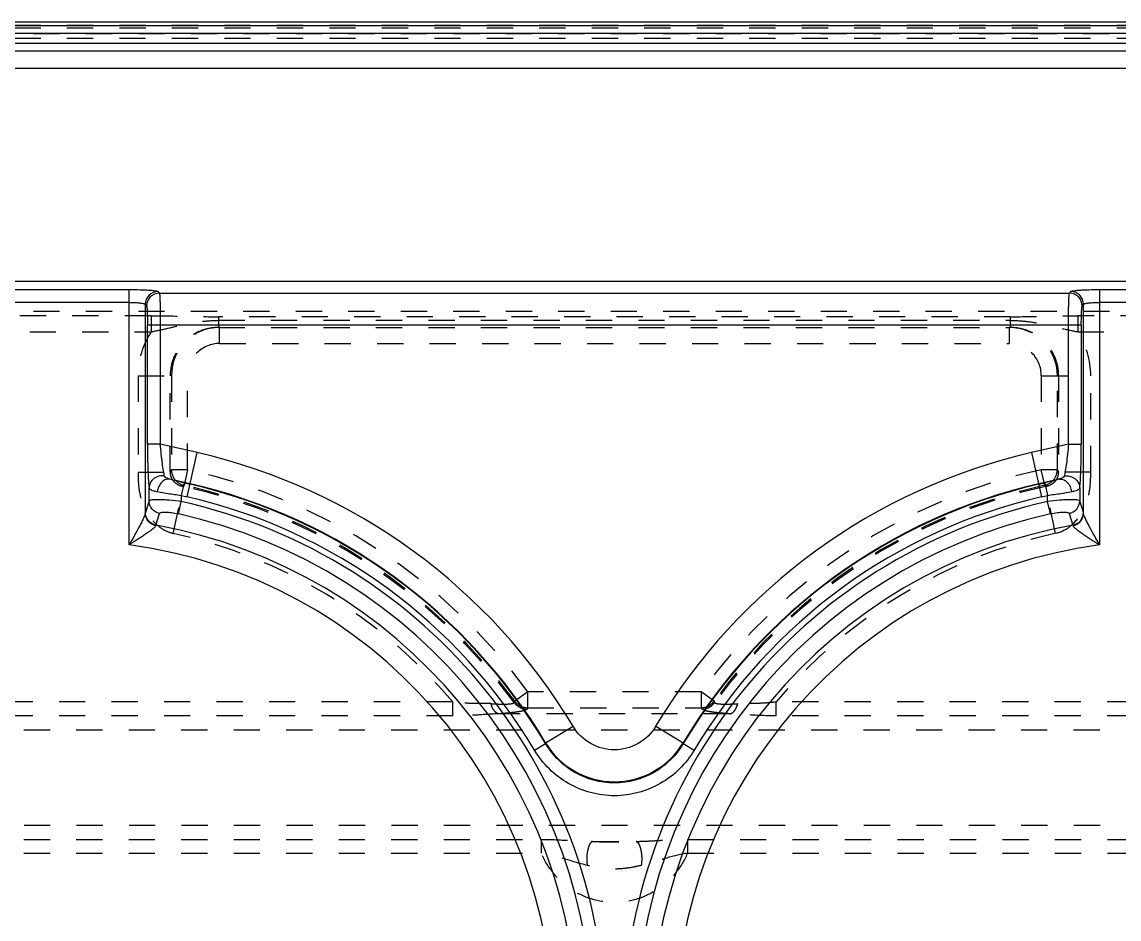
# Model space of a CAD drawing. Header units: millimetres. Extents: x 1727 to 4210, y -6182 to 759.
# Drawn here: x 3177.1 to 3245.3, y -471.5 to -415.7 of the extents above; entities that cross this region are included whole.
import ezdxf

# ---------------------------------------------------------------- set-up
doc = ezdxf.new("R2010")
doc.units = ezdxf.units.MM
doc.header["$LTSCALE"] = 16.335
doc.linetypes.add('HIDDEN', pattern=[0.2, 0.1, -0.1])
doc.layers.get('0').update_dxf_attribs({"linetype": 'CONTINUOUS'})
doc.layers.add('DEFAULT_2', color=8, linetype='HIDDEN')

msp = doc.modelspace()

# ---------------------------------------------------------------- linework, layer by layer
at = {"color": 7, "linetype": 'Continuous'}
for p, q in [((3121.45, -415.714), (3306.418, -415.714)), ((3121.61, -415.925), (3306.257, -415.925)), ((3306.257, -416.424), (3121.61, -416.424)), ((3123.612, -417.038), (3304.256, -417.038)), ((3304.256, -417.536), (3123.612, -417.536)), ((3161.434, -418.58), (3266.434, -418.58)), ((3266.434, -431.849), (3161.434, -431.849)), ((3175.633, -432.357), (3183.735, -432.357)), ((3183.735, -448.243), (3183.735, -432.357)), ((3185.612, -432.584), (3185.532, -432.477)), ((3185.612, -432.584), (3242.255, -432.584)), ((3242.335, -432.477), (3242.255, -432.584)), ((3244.133, -432.357), (3244.133, -448.243)), ((3244.133, -432.357), (3252.235, -432.357)), ((3183.735, -433.156), (3175.633, -433.156)), ((3184.733, -433.275), (3184.733, -446.277)), ((3184.733, -433.275), (3184.814, -433.382)), ((3243.054, -433.382), (3243.134, -433.275)), ((3243.134, -446.277), (3243.134, -433.275)), ((3252.235, -433.156), (3244.133, -433.156)), ((3184.872, -441.965), (3184.872, -434.579)), ((3242.996, -434.579), (3184.872, -434.579)), ((3185.671, -434.579), (3185.671, -441.965)), ((3242.197, -441.965), (3242.197, -434.579)), ((3242.996, -434.579), (3242.996, -441.965)), ((3185.671, -441.965), (3184.872, -441.965)), ((3187.974, -442.496), (3185.671, -441.965)), ((3187.34, -445.244), (3187.974, -442.496)), ((3242.197, -441.965), (3239.894, -442.496)), ((3239.894, -442.496), (3240.527, -445.244)), ((3242.197, -441.965), (3242.996, -441.965)), ((3187.526, -444.44), (3186.256, -444.147)), ((3187.146, -444.381), (3186.967, -445.158)), ((3187.146, -444.381), (3187.52, -444.467)), ((3241.612, -444.147), (3240.342, -444.44)), ((3240.348, -444.467), (3240.721, -444.381)), ((3240.721, -444.381), (3240.901, -445.158)), ((3184.97, -445.504), (3184.97, -444.695)), ((3186.967, -445.158), (3186.967, -445.542)), ((3186.967, -445.158), (3187.34, -445.244)), ((3240.527, -445.244), (3240.901, -445.158)), ((3240.901, -445.542), (3240.901, -445.158)), ((3242.898, -444.695), (3242.898, -445.504)), ((3184.97, -445.504), (3184.744, -446.235)), ((3186.797, -446.312), (3186.967, -445.542)), ((3241.071, -446.312), (3240.901, -445.542)), ((3243.124, -446.235), (3242.898, -445.504)), ((3185.402, -447.011), (3185.626, -446.279)), ((3242.242, -446.279), (3242.466, -447.011)), ((3209.653, -460.548), (3211.365, -459.524)), ((3216.503, -459.524), (3218.215, -460.548)), ((3208.964, -461.005), (3209.65, -460.597)), ((3209.65, -460.597), (3209.653, -460.548)), ((3218.218, -460.597), (3218.215, -460.548)), ((3218.218, -460.597), (3218.903, -461.005))]:
    msp.add_line(p, q, dxfattribs=at)
for centre, radius, start, end in [((3185.535, -433.279), 0.802, 90.216, 179.72244), ((3185.615, -433.386), 0.802, 90.21492, 179.71942), ((3242.252, -433.386), 0.802, 0.28031, 89.7848), ((3242.332, -433.279), 0.802, 0.27766, 89.78485), ((3179.684, -478.464), 36.911, 30.87199, 77.02103), ((3248.184, -478.464), 36.911, 102.97897, 149.12801), ((3179.684, -478.464), 34.888, 30.80549, 77.02103), ((3179.684, -478.464), 34.916, 30.87199, 77.02103), ((3248.184, -478.464), 34.916, 102.97897, 149.12801), ((3248.184, -478.464), 34.888, 102.97897, 149.19451), ((3179.684, -478.464), 33.717, 282.47454, 77.52546), ((3179.684, -478.464), 34.09, 30.80549, 77.02103), ((3248.184, -478.464), 33.717, 102.47454, 257.52546), ((3248.184, -478.464), 34.09, 102.97897, 149.19451), ((3179.684, -478.464), 32.929, 282.47454, 77.52546), ((3248.184, -478.464), 32.929, 102.47454, 257.52546), ((3179.684, -478.464), 31.969, 280.30331, 79.69669), ((3248.184, -478.464), 31.969, 100.30331, 259.69669), ((3179.684, -478.464), 30.491, 277.63481, 82.36519), ((3248.184, -478.464), 30.491, 97.63481, 262.36519), ((3213.934, -457.974), 4.995, 211.01455, 328.98545)]:
    msp.add_arc(centre, radius, start, end, dxfattribs=at)
for points, knots in [([(3183.735, -432.357), (3183.957, -432.357), (3184.281, -432.361), (3184.694, -432.376), (3184.96, -432.39), (3185.181, -432.407), (3185.351, -432.427), (3185.458, -432.445), (3185.511, -432.462), (3185.528, -432.471), (3185.532, -432.477)], [0, 0, 0, 0, 0.36919, 0.537219, 0.685939, 0.810177, 0.905742, 0.969208, 0.988553, 1, 1, 1, 1]), ([(3185.612, -432.584), (3185.616, -432.59), (3185.62, -432.611), (3185.629, -432.674), (3185.637, -432.795), (3185.647, -432.984), (3185.655, -433.231), (3185.662, -433.524), (3185.669, -433.978), (3185.671, -434.334), (3185.671, -434.579)], [0, 0, 0, 0, 0.011338, 0.031183, 0.095911, 0.192354, 0.316948, 0.465503, 0.632937, 1, 1, 1, 1]), ([(3242.197, -434.579), (3242.197, -434.334), (3242.199, -433.978), (3242.206, -433.524), (3242.213, -433.231), (3242.221, -432.984), (3242.231, -432.795), (3242.239, -432.674), (3242.248, -432.611), (3242.252, -432.59), (3242.255, -432.584)], [0, 0, 0, 0, 0.367063, 0.534497, 0.683052, 0.807646, 0.904089, 0.968817, 0.988662, 1, 1, 1, 1]), ([(3242.335, -432.477), (3242.339, -432.471), (3242.357, -432.462), (3242.41, -432.445), (3242.517, -432.427), (3242.686, -432.407), (3242.908, -432.39), (3243.173, -432.376), (3243.586, -432.361), (3243.91, -432.357), (3244.133, -432.357)], [0, 0, 0, 0, 0.011445, 0.030787, 0.094247, 0.189803, 0.314036, 0.462756, 0.630793, 1, 1, 1, 1]), ([(3183.735, -433.156), (3183.859, -433.156), (3184.088, -433.161), (3184.36, -433.181), (3184.538, -433.205), (3184.634, -433.225), (3184.695, -433.245), (3184.729, -433.263), (3184.733, -433.275)], [0, 0, 0, 0, 0.365249, 0.679351, 0.802445, 0.897954, 0.963782, 1, 1, 1, 1]), ([(3184.814, -433.382), (3184.821, -433.392), (3184.827, -433.432), (3184.839, -433.507), (3184.847, -433.622), (3184.856, -433.769), (3184.863, -433.946), (3184.87, -434.218), (3184.872, -434.432), (3184.872, -434.579)], [0, 0, 0, 0, 0.03202, 0.097133, 0.19351, 0.317858, 0.466241, 0.63351, 1, 1, 1, 1]), ([(3242.996, -434.579), (3242.996, -434.432), (3242.998, -434.218), (3243.005, -433.946), (3243.011, -433.769), (3243.02, -433.622), (3243.029, -433.507), (3243.041, -433.432), (3243.046, -433.392), (3243.054, -433.382)], [0, 0, 0, 0, 0.366493, 0.533761, 0.682142, 0.806488, 0.902864, 0.967979, 1, 1, 1, 1]), ([(3243.134, -433.275), (3243.139, -433.263), (3243.172, -433.245), (3243.234, -433.225), (3243.33, -433.205), (3243.508, -433.181), (3243.779, -433.161), (3244.009, -433.156), (3244.133, -433.156)], [0, 0, 0, 0, 0.036217, 0.102044, 0.197552, 0.320648, 0.634756, 1, 1, 1, 1]), ([(3184.872, -441.965), (3184.872, -442.254), (3184.876, -442.806), (3184.894, -443.572), (3184.923, -444.194), (3184.95, -444.552), (3184.97, -444.695)], [0, 0, 0, 0, 0.316933, 0.606008, 0.841296, 1, 1, 1, 1]), ([(3185.938, -443.96), (3185.91, -443.856), (3185.861, -443.593), (3185.793, -443.138), (3185.728, -442.578), (3185.689, -442.175), (3185.671, -441.965)], [0, 0, 0, 0, 0.161495, 0.397268, 0.685404, 1, 1, 1, 1]), ([(3242.197, -441.965), (3242.179, -442.175), (3242.14, -442.578), (3242.074, -443.138), (3242.007, -443.593), (3241.958, -443.856), (3241.93, -443.96)], [0, 0, 0, 0, 0.314597, 0.602733, 0.838506, 1, 1, 1, 1]), ([(3242.898, -444.695), (3242.918, -444.552), (3242.945, -444.193), (3242.973, -443.572), (3242.991, -442.806), (3242.996, -442.254), (3242.996, -441.965)], [0, 0, 0, 0, 0.158721, 0.394016, 0.683084, 1, 1, 1, 1]), ([(3185.938, -443.96), (3185.829, -443.94), (3185.589, -443.943), (3185.259, -444.093), (3185.028, -444.365), (3184.972, -444.591), (3184.97, -444.695)], [0, 0, 0, 0, 0.242858, 0.510213, 0.770738, 1, 1, 1, 1]), ([(3186.256, -444.147), (3186.178, -444.134), (3185.991, -444.158), (3185.744, -444.331), (3185.562, -444.602), (3185.498, -444.818), (3185.483, -444.925)], [0, 0, 0, 0, 0.198409, 0.447368, 0.72987, 1, 1, 1, 1]), ([(3186.256, -444.147), (3186.18, -444.125), (3186.064, -444.09), (3185.95, -444.006), (3185.938, -443.96)], [0, 0, 0, 0, 0.625308, 1, 1, 1, 1]), ([(3187.146, -444.381), (3187.063, -444.362), (3186.765, -444.29), (3186.468, -444.213), (3186.256, -444.147)], [0, 0, 0, 0, 0.277795, 1, 1, 1, 1]), ([(3241.612, -444.147), (3241.55, -444.166), (3241.255, -444.252), (3240.957, -444.326), (3240.721, -444.381)], [0, 0, 0, 0, 0.211656, 1, 1, 1, 1]), ([(3241.93, -443.96), (3241.917, -444.006), (3241.804, -444.09), (3241.687, -444.125), (3241.612, -444.147)], [0, 0, 0, 0, 0.374633, 1, 1, 1, 1]), ([(3241.612, -444.147), (3241.691, -444.134), (3241.88, -444.159), (3242.126, -444.334), (3242.307, -444.605), (3242.37, -444.819), (3242.384, -444.925)], [0, 0, 0, 0, 0.201213, 0.45193, 0.733435, 1, 1, 1, 1]), ([(3241.93, -443.96), (3242.039, -443.94), (3242.278, -443.943), (3242.609, -444.093), (3242.84, -444.366), (3242.896, -444.591), (3242.898, -444.695)], [0, 0, 0, 0, 0.242864, 0.510217, 0.770738, 1, 1, 1, 1]), ([(3184.97, -444.695), (3184.985, -444.76), (3185.112, -444.832), (3185.288, -444.885), (3185.414, -444.912), (3185.483, -444.925)], [0, 0, 0, 0, 0.345263, 0.632412, 1, 1, 1, 1]), ([(3185.483, -444.925), (3185.707, -444.967), (3186.201, -445.048), (3186.696, -445.12), (3186.967, -445.158)], [0, 0, 0, 0, 0.453992, 1, 1, 1, 1]), ([(3240.901, -445.158), (3241.171, -445.12), (3241.667, -445.048), (3242.161, -444.967), (3242.384, -444.925)], [0, 0, 0, 0, 0.546008, 1, 1, 1, 1]), ([(3242.384, -444.925), (3242.454, -444.912), (3242.579, -444.885), (3242.756, -444.832), (3242.883, -444.76), (3242.898, -444.695)], [0, 0, 0, 0, 0.367566, 0.654699, 1, 1, 1, 1]), ([(3186.967, -445.542), (3186.721, -445.509), (3186.363, -445.471), (3185.904, -445.439), (3185.607, -445.428), (3185.362, -445.429), (3185.169, -445.441), (3185.048, -445.46), (3184.979, -445.484), (3184.97, -445.504)], [0, 0, 0, 0, 0.368813, 0.536801, 0.685338, 0.809181, 0.904257, 0.967553, 1, 1, 1, 1]), ([(3185.626, -446.279), (3185.448, -446.245), (3185.108, -446.052), (3184.971, -445.683), (3184.97, -445.504)], [0, 0, 0, 0, 0.501606, 1, 1, 1, 1]), ([(3242.898, -445.504), (3242.888, -445.484), (3242.819, -445.46), (3242.698, -445.441), (3242.506, -445.429), (3242.26, -445.428), (3241.964, -445.439), (3241.505, -445.471), (3241.146, -445.509), (3240.901, -445.542)], [0, 0, 0, 0, 0.032445, 0.095747, 0.190828, 0.314676, 0.463215, 0.631198, 1, 1, 1, 1]), ([(3242.242, -446.279), (3242.419, -446.245), (3242.76, -446.052), (3242.896, -445.683), (3242.898, -445.504)], [0, 0, 0, 0, 0.501605, 1, 1, 1, 1]), ([(3184.733, -446.277), (3184.728, -446.329), (3184.687, -446.448), (3184.602, -446.641), (3184.486, -446.871), (3184.302, -447.218), (3184.049, -447.678), (3183.841, -448.051), (3183.735, -448.243)], [0, 0, 0, 0, 0.06999, 0.168828, 0.287405, 0.419053, 0.702974, 1, 1, 1, 1]), ([(3184.744, -446.235), (3184.743, -446.238), (3184.739, -446.252), (3184.736, -446.266), (3184.733, -446.277)], [0, 0, 0, 0, 0.213858, 1, 1, 1, 1]), ([(3185.394, -447.038), (3185.306, -447.022), (3185.132, -446.956), (3184.845, -446.733), (3184.736, -446.454), (3184.734, -446.277)], [0, 0, 0, 0, 0.248859, 0.508621, 1, 1, 1, 1]), ([(3185.402, -447.011), (3185.224, -446.978), (3184.882, -446.784), (3184.745, -446.415), (3184.744, -446.235)], [0, 0, 0, 0, 0.502249, 1, 1, 1, 1]), ([(3185.626, -446.279), (3185.63, -446.264), (3185.666, -446.235), (3185.787, -446.204), (3186.027, -446.198), (3186.384, -446.231), (3186.653, -446.28), (3186.797, -446.312)], [0, 0, 0, 0, 0.038784, 0.102556, 0.316978, 0.63116, 1, 1, 1, 1]), ([(3241.071, -446.312), (3241.215, -446.28), (3241.484, -446.231), (3241.84, -446.198), (3242.08, -446.204), (3242.202, -446.235), (3242.238, -446.264), (3242.242, -446.279)], [0, 0, 0, 0, 0.368865, 0.683057, 0.897455, 0.961218, 1, 1, 1, 1]), ([(3242.466, -447.011), (3242.644, -446.978), (3242.986, -446.784), (3243.122, -446.415), (3243.124, -446.235)], [0, 0, 0, 0, 0.50225, 1, 1, 1, 1]), ([(3242.473, -447.038), (3242.561, -447.022), (3242.736, -446.956), (3243.023, -446.733), (3243.132, -446.454), (3243.134, -446.278)], [0, 0, 0, 0, 0.248842, 0.508598, 1, 1, 1, 1]), ([(3243.134, -446.277), (3243.133, -446.273), (3243.13, -446.259), (3243.127, -446.245), (3243.124, -446.235)], [0, 0, 0, 0, 0.286349, 1, 1, 1, 1]), ([(3244.133, -448.243), (3244.034, -448.059), (3243.83, -447.701), (3243.586, -447.255), (3243.403, -446.911), (3243.282, -446.674), (3243.188, -446.468), (3243.14, -446.336), (3243.134, -446.277)], [0, 0, 0, 0, 0.283396, 0.559345, 0.690533, 0.813158, 0.919836, 1, 1, 1, 1]), ([(3185.394, -447.038), (3185.391, -447.054), (3185.37, -447.09), (3185.3, -447.169), (3185.167, -447.279), (3184.974, -447.421), (3184.751, -447.576), (3184.509, -447.738), (3184.168, -447.961), (3183.909, -448.129), (3183.735, -448.243)], [0, 0, 0, 0, 0.024226, 0.058786, 0.15416, 0.273643, 0.407521, 0.550014, 0.697635, 1, 1, 1, 1]), ([(3185.394, -447.038), (3185.395, -447.035), (3185.397, -447.026), (3185.399, -447.017), (3185.402, -447.011)], [0, 0, 0, 0, 0.285912, 1, 1, 1, 1]), ([(3242.466, -447.011), (3242.468, -447.017), (3242.471, -447.026), (3242.473, -447.035), (3242.473, -447.038)], [0, 0, 0, 0, 0.714083, 1, 1, 1, 1]), ([(3242.473, -447.038), (3242.479, -447.054), (3242.5, -447.089), (3242.569, -447.17), (3242.701, -447.281), (3242.894, -447.422), (3243.201, -447.635), (3243.62, -447.906), (3243.957, -448.133), (3244.133, -448.243)], [0, 0, 0, 0, 0.024622, 0.059214, 0.154309, 0.274311, 0.408235, 0.698147, 1, 1, 1, 1]), ([(3216.503, -459.524), (3216.241, -459.961), (3215.478, -460.715), (3213.934, -461.124), (3212.39, -460.715), (3211.627, -459.961), (3211.365, -459.524)], [0, 0, 0, 0, 0.25008, 0.500002, 0.749923, 1, 1, 1, 1]), ([(3218.218, -460.596), (3217.998, -460.966), (3217.461, -461.65), (3216.092, -462.697), (3213.934, -463.281), (3211.776, -462.697), (3210.407, -461.65), (3209.869, -460.966), (3209.65, -460.596)], [0, 0, 0, 0, 0.125669, 0.251179, 0.499997, 0.748815, 0.874343, 1, 1, 1, 1]), ([(3218.903, -461.005), (3218.649, -461.432), (3218.027, -462.225), (3216.825, -463.136), (3215.43, -463.71), (3213.934, -463.906), (3212.438, -463.71), (3211.042, -463.136), (3209.84, -462.225), (3209.219, -461.432), (3208.964, -461.005)], [0, 0, 0, 0, 0.125001, 0.250002, 0.375002, 0.500004, 0.625005, 0.750004, 0.875003, 1, 1, 1, 1])]:
    msp.add_open_spline(points, degree=3, knots=knots, dxfattribs=at)
at = {"layer": 'DEFAULT_2', "color": 8, "linetype": 'HIDDEN'}
for p, q in [((3266.434, -415.937), (3161.434, -415.937)), ((3266.434, -416.103), (3161.434, -416.103)), ((3161.435, -416.437), (3266.433, -416.437)), ((3266.433, -416.734), (3161.435, -416.734)), ((3161.434, -433.693), (3266.434, -433.693)), ((3185.094, -433.991), (3174.273, -433.991)), ((3185.094, -433.991), (3185.094, -434.989)), ((3189.292, -434.049), (3189.292, -434.714)), ((3238.575, -434.049), (3189.292, -434.049)), ((3189.292, -434.27), (3238.575, -434.27)), ((3238.575, -434.049), (3238.575, -434.714)), ((3242.773, -433.991), (3242.773, -434.989)), ((3253.594, -433.991), (3242.773, -433.991)), ((3174.273, -434.989), (3185.094, -434.989)), ((3189.293, -434.714), (3238.575, -434.714)), ((3189.364, -435.714), (3189.364, -434.714)), ((3238.504, -434.714), (3238.504, -435.714)), ((3242.773, -434.989), (3253.594, -434.989)), ((3189.364, -435.714), (3238.503, -435.714)), ((3184.286, -437.714), (3184.286, -443.706)), ((3184.286, -437.714), (3187.361, -437.714)), ((3186.283, -443.706), (3186.283, -437.714)), ((3186.362, -437.714), (3186.362, -443.561)), ((3187.361, -443.561), (3187.361, -437.713)), ((3240.507, -437.713), (3240.507, -443.561)), ((3240.507, -437.714), (3243.582, -437.714)), ((3241.506, -443.561), (3241.506, -437.714)), ((3241.584, -437.714), (3241.584, -443.706)), ((3243.582, -443.706), (3243.582, -437.714)), ((3184.286, -443.706), (3186.283, -443.706)), ((3186.283, -443.706), (3186.362, -443.561)), ((3187.361, -443.561), (3186.362, -443.561)), ((3187.361, -443.561), (3187.147, -444.533)), ((3240.721, -444.533), (3240.507, -443.561)), ((3241.506, -443.561), (3240.507, -443.561)), ((3241.506, -443.561), (3241.584, -443.706)), ((3243.582, -443.706), (3241.584, -443.706)), ((3187.147, -444.533), (3187.108, -444.607)), ((3240.76, -444.607), (3240.724, -444.532)), ((3186.468, -447.521), (3187.107, -444.607)), ((3241.399, -447.521), (3240.76, -444.607)), ((3208.536, -457.376), (3207.733, -457.963)), ((3208.536, -458.371), (3208.536, -457.376)), ((3219.332, -457.376), (3208.536, -457.376)), ((3219.332, -457.376), (3219.332, -458.371)), ((3220.135, -457.963), (3219.332, -457.376)), ((3203.871, -458.007), (3155.497, -458.007)), ((3203.871, -458.873), (3203.871, -458.007)), ((3207.733, -457.963), (3207.691, -458.043)), ((3220.177, -458.043), (3220.135, -457.963)), ((3223.997, -458.873), (3223.997, -458.007)), ((3272.371, -458.007), (3223.997, -458.007)), ((3203.871, -458.873), (3155.497, -458.873)), ((3221.139, -458.745), (3206.729, -458.745)), ((3208.536, -458.371), (3208.495, -458.451)), ((3208.536, -458.371), (3219.332, -458.371)), ((3219.373, -458.451), (3219.332, -458.371)), ((3272.371, -458.873), (3223.997, -458.873)), ((3131.434, -459.739), (3296.434, -459.739)), ((3296.434, -465.688), (3131.434, -465.688)), ((3131.434, -466.554), (3209.382, -466.554)), ((3209.382, -466.554), (3209.382, -467.42)), ((3212.575, -466.683), (3215.293, -466.683)), ((3218.486, -466.554), (3218.486, -467.42)), ((3218.486, -466.554), (3296.434, -466.554)), ((3131.434, -467.42), (3209.382, -467.42)), ((3218.486, -467.42), (3296.434, -467.42))]:
    msp.add_line(p, q, dxfattribs=at)
for centre, radius, start, end in [((3189.28, -437.714), 4.994, 146.94106, 179.99689), ((3189.363, -437.715), 3.001, 89.98984, 179.98272), ((3238.505, -437.715), 3.001, 0.01728, 90.0108), ((3238.589, -437.714), 4.993, 359.99764, 33.06524), ((3189.362, -437.715), 2.001, 89.92892, 179.943), ((3238.506, -437.715), 2.001, 0.05865, 90.06938), ((3179.684, -478.464), 35.737, 36.16272, 77.59504), ((3248.184, -478.464), 35.737, 102.40496, 143.83728), ((3179.684, -478.464), 34.742, 36.16272, 77.59504), ((3248.184, -478.464), 34.742, 102.40496, 143.83728), ((3179.684, -478.464), 34.661, 36.09688, 77.63273), ((3248.184, -478.464), 34.661, 102.36727, 143.90312), ((3179.684, -478.464), 31.678, 40.22306, 77.62402), ((3248.184, -478.464), 31.678, 102.29721, 139.77694), ((3208.5, -457.445), 1.006, 216.43728, 269.669), ((3208.541, -457.365), 1.006, 216.49441, 269.66928), ((3219.326, -457.365), 1.006, 270.33131, 323.50594), ((3219.367, -457.445), 1.006, 270.32919, 323.56176)]:
    msp.add_arc(centre, radius, start, end, dxfattribs=at)
for points, knots in [([(3185.094, -433.991), (3185.834, -433.991), (3187.233, -434.011), (3188.632, -434.049), (3189.292, -434.049)], [0, 0, 0, 0, 0.528481, 1, 1, 1, 1]), ([(3185.094, -434.989), (3185.447, -434.918), (3186.141, -434.768), (3187.174, -434.521), (3188.22, -434.317), (3188.933, -434.282), (3189.292, -434.27)], [0, 0, 0, 0, 0.252659, 0.499559, 0.746894, 1, 1, 1, 1]), ([(3238.575, -434.049), (3239.235, -434.049), (3240.634, -434.01), (3242.034, -433.991), (3242.773, -433.991)], [0, 0, 0, 0, 0.471481, 1, 1, 1, 1]), ([(3238.575, -434.27), (3238.935, -434.284), (3239.648, -434.317), (3240.693, -434.521), (3241.726, -434.768), (3242.421, -434.917), (3242.773, -434.989)], [0, 0, 0, 0, 0.253085, 0.500473, 0.747357, 1, 1, 1, 1]), ([(3189.293, -434.714), (3188.902, -434.714), (3188.114, -434.875), (3187.109, -435.534), (3186.446, -436.536), (3186.283, -437.323), (3186.283, -437.714)], [0, 0, 0, 0, 0.250335, 0.500216, 0.749936, 1, 1, 1, 1]), ([(3241.584, -437.714), (3241.584, -437.323), (3241.422, -436.536), (3240.759, -435.534), (3239.754, -434.875), (3238.966, -434.714), (3238.575, -434.714)], [0, 0, 0, 0, 0.250052, 0.499779, 0.74966, 1, 1, 1, 1]), ([(3184.286, -443.706), (3184.286, -443.904), (3184.289, -444.301), (3184.37, -445.089), (3184.609, -445.858), (3185.024, -446.536), (3185.422, -446.982), (3185.905, -447.335), (3186.28, -447.48), (3186.473, -447.522)], [0, 0, 0, 0, 0.125155, 0.250301, 0.499901, 0.62503, 0.750114, 0.875122, 1, 1, 1, 1]), ([(3186.283, -443.706), (3186.282, -443.833), (3186.332, -444.076), (3186.541, -444.356), (3186.812, -444.527), (3187.008, -444.586), (3187.108, -444.607)], [0, 0, 0, 0, 0.287383, 0.539006, 0.770736, 1, 1, 1, 1]), ([(3186.362, -443.561), (3186.363, -443.782), (3186.522, -444.235), (3186.932, -444.485), (3187.147, -444.533)], [0, 0, 0, 0, 0.499315, 1, 1, 1, 1]), ([(3240.724, -444.532), (3240.939, -444.483), (3241.347, -444.233), (3241.504, -443.781), (3241.506, -443.561)], [0, 0, 0, 0, 0.500674, 1, 1, 1, 1]), ([(3240.76, -444.607), (3240.859, -444.586), (3241.056, -444.527), (3241.327, -444.356), (3241.535, -444.076), (3241.586, -443.833), (3241.584, -443.706)], [0, 0, 0, 0, 0.229264, 0.460994, 0.712617, 1, 1, 1, 1]), ([(3241.436, -447.51), (3241.816, -447.426), (3242.519, -446.997), (3243.092, -446.188), (3243.384, -445.458), (3243.519, -444.882), (3243.579, -444.295), (3243.582, -443.903), (3243.582, -443.706)], [0, 0, 0, 0, 0.248353, 0.498164, 0.623617, 0.749084, 0.874551, 1, 1, 1, 1]), ([(3206.255, -458.113), (3206.068, -458.101), (3205.683, -458.099), (3205.095, -458.105), (3204.485, -458.082), (3204.076, -458.037), (3203.871, -458.007)], [0, 0, 0, 0, 0.234746, 0.483039, 0.739813, 1, 1, 1, 1]), ([(3206.255, -458.113), (3206.441, -458.125), (3206.777, -458.142), (3207.171, -458.145), (3207.421, -458.129), (3207.553, -458.11), (3207.64, -458.087), (3207.685, -458.059), (3207.691, -458.043)], [0, 0, 0, 0, 0.38394, 0.692852, 0.81099, 0.901829, 0.964188, 1, 1, 1, 1]), ([(3206.729, -458.745), (3206.617, -458.726), (3206.456, -458.585), (3206.328, -458.347), (3206.275, -458.194), (3206.255, -458.113)], [0, 0, 0, 0, 0.415468, 0.694991, 1, 1, 1, 1]), ([(3220.177, -458.043), (3220.183, -458.059), (3220.228, -458.087), (3220.315, -458.11), (3220.446, -458.129), (3220.697, -458.145), (3221.091, -458.142), (3221.427, -458.125), (3221.613, -458.113)], [0, 0, 0, 0, 0.035809, 0.098168, 0.189008, 0.307148, 0.61606, 1, 1, 1, 1]), ([(3221.139, -458.745), (3221.251, -458.726), (3221.412, -458.585), (3221.54, -458.347), (3221.592, -458.194), (3221.613, -458.113)], [0, 0, 0, 0, 0.415467, 0.694991, 1, 1, 1, 1]), ([(3223.997, -458.007), (3223.792, -458.037), (3223.382, -458.082), (3222.773, -458.105), (3222.184, -458.099), (3221.799, -458.101), (3221.613, -458.113)], [0, 0, 0, 0, 0.260181, 0.516953, 0.765248, 1, 1, 1, 1]), ([(3206.729, -458.745), (3206.264, -458.76), (3205.314, -458.84), (3204.36, -458.873), (3203.871, -458.873)], [0, 0, 0, 0, 0.487071, 1, 1, 1, 1]), ([(3208.495, -458.451), (3208.484, -458.472), (3208.428, -458.507), (3208.32, -458.547), (3208.157, -458.587), (3207.946, -458.625), (3207.692, -458.66), (3207.282, -458.705), (3206.956, -458.73), (3206.729, -458.745)], [0, 0, 0, 0, 0.037849, 0.102579, 0.195299, 0.314513, 0.45766, 0.621896, 1, 1, 1, 1]), ([(3221.139, -458.745), (3220.912, -458.73), (3220.586, -458.705), (3220.176, -458.66), (3219.921, -458.625), (3219.711, -458.587), (3219.548, -458.547), (3219.439, -458.508), (3219.383, -458.472), (3219.373, -458.451)], [0, 0, 0, 0, 0.378101, 0.542344, 0.685506, 0.804732, 0.897453, 0.962168, 1, 1, 1, 1]), ([(3223.997, -458.873), (3223.508, -458.873), (3222.554, -458.84), (3221.603, -458.76), (3221.139, -458.745)], [0, 0, 0, 0, 0.512929, 1, 1, 1, 1]), ([(3209.382, -466.554), (3209.917, -466.554), (3210.982, -466.611), (3212.045, -466.671), (3212.575, -466.683)], [0, 0, 0, 0, 0.502916, 1, 1, 1, 1]), ([(3212.575, -466.683), (3212.504, -466.702), (3212.409, -466.821), (3212.326, -467.011), (3212.241, -467.312), (3212.202, -467.708), (3212.221, -468.029), (3212.246, -468.175)], [0, 0, 0, 0, 0.138463, 0.254293, 0.397784, 0.721976, 1, 1, 1, 1]), ([(3212.575, -466.683), (3213.027, -466.703), (3213.934, -466.728), (3214.84, -466.703), (3215.293, -466.683)], [0, 0, 0, 0, 0.499973, 1, 1, 1, 1]), ([(3215.293, -466.683), (3215.557, -466.677), (3216.086, -466.658), (3216.881, -466.611), (3217.682, -466.569), (3218.217, -466.557), (3218.486, -466.554)], [0, 0, 0, 0, 0.247805, 0.497026, 0.747879, 1, 1, 1, 1]), ([(3215.622, -468.175), (3215.647, -468.029), (3215.666, -467.708), (3215.627, -467.312), (3215.542, -467.011), (3215.459, -466.821), (3215.364, -466.702), (3215.293, -466.683)], [0, 0, 0, 0, 0.278031, 0.602208, 0.745692, 0.86152, 1, 1, 1, 1]), ([(3218.486, -467.42), (3218.293, -467.862), (3217.784, -468.698), (3216.706, -469.691), (3215.385, -470.331), (3213.934, -470.554), (3212.482, -470.331), (3211.162, -469.69), (3210.083, -468.698), (3209.574, -467.862), (3209.382, -467.42)], [0, 0, 0, 0, 0.125044, 0.250067, 0.375046, 0.50003, 0.625009, 0.749979, 0.874977, 1, 1, 1, 1]), ([(3212.246, -468.175), (3211.742, -468.057), (3210.805, -467.748), (3209.849, -467.474), (3209.382, -467.42)], [0, 0, 0, 0, 0.523614, 1, 1, 1, 1]), ([(3218.486, -467.42), (3218.019, -467.474), (3217.063, -467.748), (3216.126, -468.056), (3215.622, -468.175)], [0, 0, 0, 0, 0.476419, 1, 1, 1, 1]), ([(3215.622, -468.175), (3215.357, -468.238), (3214.8, -468.355), (3213.934, -468.427), (3213.068, -468.355), (3212.511, -468.237), (3212.245, -468.175)], [0, 0, 0, 0, 0.239372, 0.499926, 0.760595, 1, 1, 1, 1])]:
    msp.add_open_spline(points, degree=3, knots=knots, dxfattribs=at)

doc.saveas('drawing.dxf')
